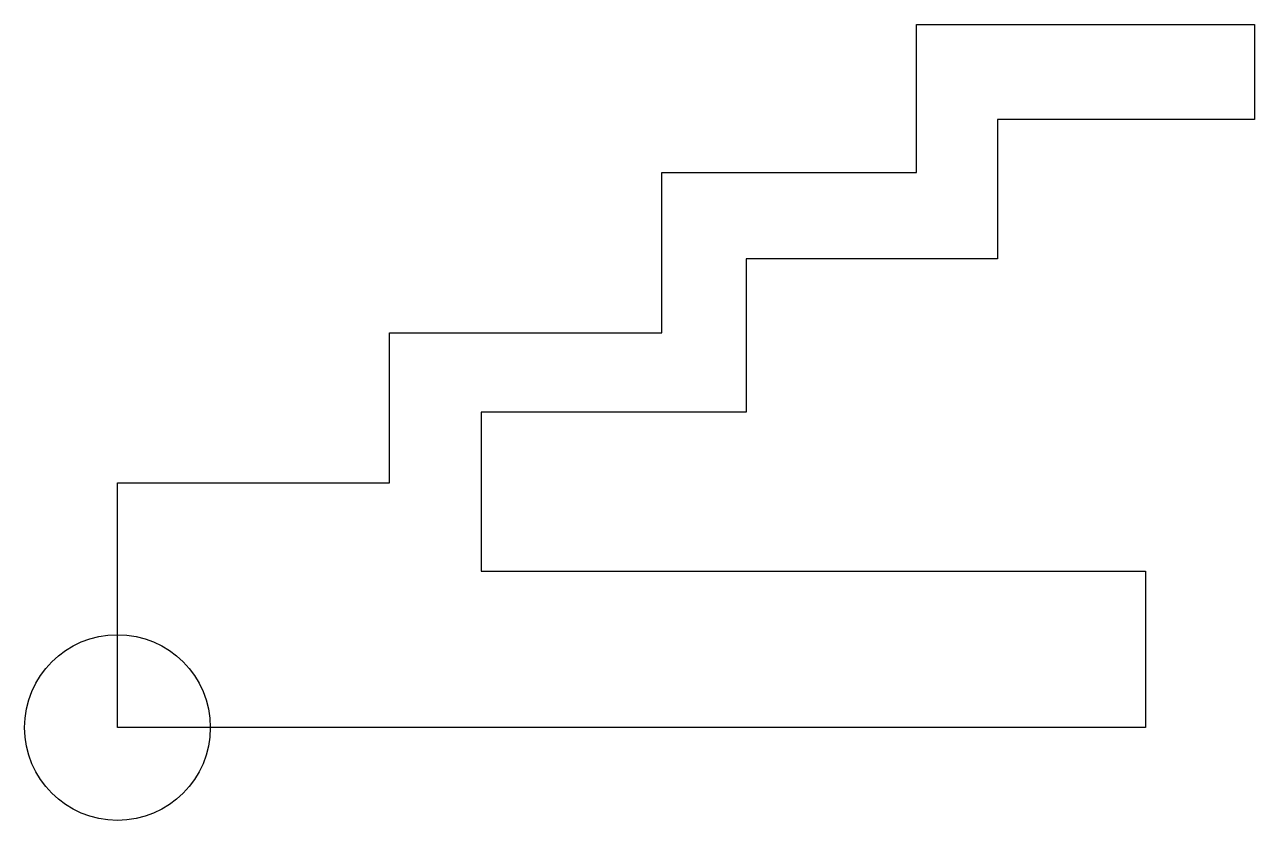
# Model space of a CAD drawing. Header units: millimetres. Extents: x -27351 to 8104, y -56126 to 2964.
# Drawn here: x 4533 to 8104, y 654 to 2964 of the extents above; entities outside this region: 2.
import ezdxf

# ---------------------------------------------------------------- set-up
doc = ezdxf.new("R2010")
doc.units = ezdxf.units.MM

msp = doc.modelspace()

# ---------------------------------------------------------------- linework, layer by layer
for p, q in [((7122.9, 2534.8), (7122.9, 2964)), ((7122.9, 2964), (8103.5, 2964)), ((8103.5, 2964), (8103.5, 2688.7)), ((8103.5, 2688.7), (7357.9, 2688.7)), ((7357.9, 2688.7), (7357.9, 2283.8)), ((6383.4, 2069.2), (6383.4, 2534.8)), ((6383.4, 2534.8), (7122.9, 2534.8)), ((7357.9, 2283.8), (6628.5, 2283.8)), ((6628.5, 2283.8), (6628.5, 1838.5)), ((5593.2, 1634), (5593.2, 2069.2)), ((5593.2, 2069.2), (6383.4, 2069.2)), ((6628.5, 1838.5), (5858.6, 1838.5)), ((5858.6, 1838.5), (5858.6, 1376.9)), ((4803, 1634), (5593.2, 1634)), ((4803, 923.4), (4803, 1634)), ((5858.6, 1376.9), (7787.5, 1376.9)), ((7787.5, 1376.9), (7787.5, 923.4)), ((7787.5, 923.4), (4803, 923.4))]:
    msp.add_line(p, q)
for centre, radius in [((4803, 923.4), 269.6), ((-17786, -46561.2), 9565.1), ((-17786, -46561.2), 4489)]:
    msp.add_circle(centre, radius)

doc.saveas('drawing.dxf')
